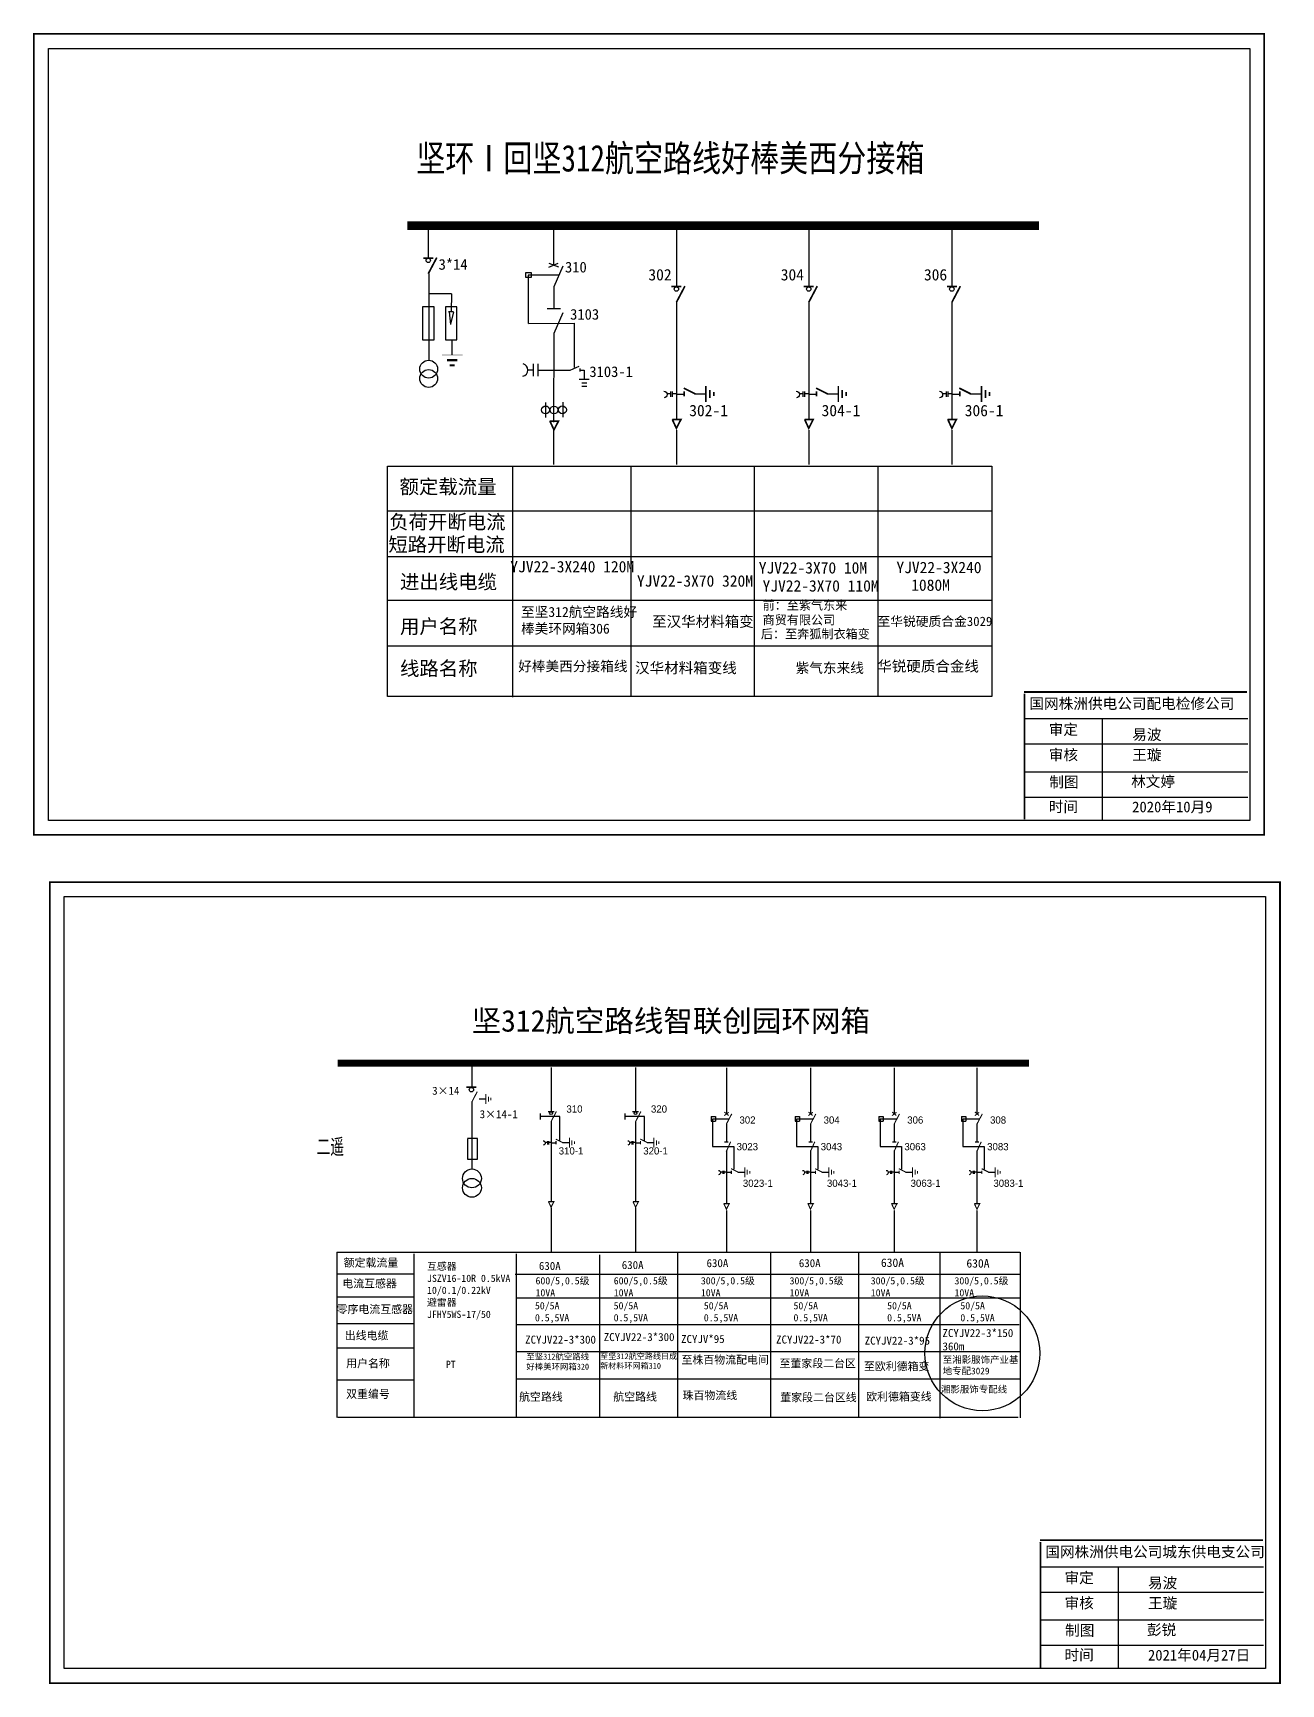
# Model space of a CAD drawing. Extents: x 125 to 1015, y -489 to 77.
# Drawn here: x 125.2 to 401.9, y -488.6 to -122.5 of the extents above; entities that cross this region are included whole.
import ezdxf

# ---------------------------------------------------------------- set-up
doc = ezdxf.new("R2010")
doc.units = 0
doc.header["$LTSCALE"] = 0.774411
doc.linetypes.add('ACAD_ISO02W100', pattern=[15, 12, -3])
doc.linetypes.add('CENTER', pattern=[50.8, 31.75, -6.35, 6.35, -6.35])
doc.layers.get('0').update_dxf_attribs({"linetype": 'CONTINUOUS'})
for name, color, linetype in [('1', 7, 'CONTINUOUS'), ('2', 7, 'CONTINUOUS'), ('3', 7, 'CONTINUOUS')]:
    doc.layers.add(name, color=color, linetype=linetype)
doc.styles.add('hztxt_txtstyle_0.00_0_0', font='simkai.ttf')
doc.styles.add('hztxt_txtstyle_1.80_0_0', font='', dxfattribs={"height": 1.8, "bigfont": 'hztxt.shx'})
doc.styles.add('hztxt_txtstyle_2.70_0_0', font='simkai.ttf', dxfattribs={"height": 2.7})
doc.styles.get("Standard").update_dxf_attribs({"font": '', "height": 2.5})
doc.styles.add('STYLE1', font='simkai.ttf', dxfattribs={"height": 2.6})
doc.styles.add('字体', font='simkai_0.ttf', dxfattribs={"height": 2.5})
doc.styles.add('宋体', font='', dxfattribs={"width": 0.65})
doc.styles.add('宋体_txtstyle_0.00_0_0', font='')
doc.styles.add('宋体_txtstyle_1.66_0_0', font='', dxfattribs={"height": 1.660174})
doc.styles.get('hztxt_txtstyle_1.80_0_0').set_extended_font_data('hztxt')
doc.styles.get('Standard').set_extended_font_data('SimSun')
doc.styles.get('宋体').set_extended_font_data('SimSun')
doc.styles.get('宋体_txtstyle_0.00_0_0').set_extended_font_data('宋体')
doc.styles.get('宋体_txtstyle_1.66_0_0').set_extended_font_data('宋体')

# ---------------------------------------------------------------- blocks, each defined once
blk = doc.blocks.new('JD')
for points in [[(-2, 0.2), (-2, -0.2), (2, 0.2), (2, -0.2)], [(1, -1.2), (1, -0.8), (-1, -1.2), (-1, -0.8)], [(-0.5, -1.8), (-0.5, -2.2), (0.5, -1.8), (0.5, -2.2)]]:
    blk.add_trace(points)

msp = doc.modelspace()

# ---------------------------------------------------------------- linework, layer by layer
at = {"color": 0}
for p, q in [((212.81, -165.43), (212.81, -172.34)), ((240.59, -166.01), (240.59, -173.87)), ((267.82, -166.01), (267.82, -178.68)), ((297.16, -166.01), (297.16, -178.68)), ((328.89, -166.01), (328.89, -178.68)), ((242.67, -174.2), (240.66, -178.74)), ((240.68, -178.68), (240.68, -183.59)), ((267.82, -182.12), (267.82, -208.08)), ((297.16, -182.12), (297.16, -208.08)), ((328.89, -182.12), (328.89, -208.08)), ((242.14, -183.65), (239.17, -183.65)), ((242.65, -184.55), (240.64, -189.09)), ((235.03, -186.89), (245.19, -186.86)), ((240.64, -189.09), (240.62, -208.78)), ((245.25, -196.65), (245.25, -186.86)), ((218.04, -190.75), (218.04, -193.84)), ((236.06, -197.24), (234.94, -197.24)), ((236.06, -195.87), (236.06, -198.56)), ((237.08, -195.87), (237.08, -198.56)), ((237.08, -197.24), (244.25, -197.24)), ((244.27, -197.24), (246.3, -196.38)), ((246.39, -196.89), (246.39, -197.58)), ((246.4, -197.23), (247.4, -197.23)), ((247.4, -197.23), (247.4, -199.28)), ((248.51, -199.31), (246.28, -199.31)), ((248, -200.12), (246.87, -200.12)), ((248, -200.88), (246.87, -200.88)), ((271.82, -202.5), (274.35, -202.5)), ((301.15, -202.5), (303.68, -202.5)), ((332.89, -202.5), (335.42, -202.5)), ((203.82, -258.34), (337.78, -258.34)), ((222.47, -350.91, 0.01), (222.47, -356.17, 0.01)), ((240.04, -351.87, 0.01), (240.04, -361.64, 0.01)), ((258.78, -351.87, 0.01), (258.78, -361.64, 0.01)), ((278.91, -351.92, 0.01), (278.91, -362.18, 0.01)), ((297.55, -351.92, 0.01), (297.55, -362.18, 0.01)), ((316.1, -351.92, 0.01), (316.1, -362.18, 0.01)), ((334.45, -351.92, 0.01), (334.45, -362.18, 0.01)), ((222.5, -359.42, 0.01), (222.5, -374.33, 0.01)), ((224.07, -358.83, 0.01), (225.57, -358.83, 0.01)), ((240.04, -363.82, 0.01), (240.04, -381.57, 0.01)), ((258.78, -363.82, 0.01), (258.78, -381.57, 0.01)), ((275.5, -362.74, 0.01), (276.46, -362.74, 0.01)), ((275.5, -362.74, 0.01), (275.5, -363.8, 0.01)), ((275.5, -363.8, 0.01), (276.46, -363.8, 0.01)), ((276.46, -362.74, 0.01), (276.46, -363.8, 0.01)), ((278.91, -364.36, 0.01), (278.91, -368.32, 0.01)), ((294.14, -362.74, 0.01), (295.1, -362.74, 0.01)), ((294.14, -362.74, 0.01), (294.14, -363.8, 0.01)), ((294.14, -363.8, 0.01), (295.1, -363.8, 0.01)), ((295.1, -362.74, 0.01), (295.1, -363.8, 0.01)), ((297.55, -364.36, 0.01), (297.55, -368.32, 0.01)), ((312.69, -362.74, 0.01), (313.65, -362.74, 0.01)), ((312.69, -362.74, 0.01), (312.69, -363.8, 0.01)), ((312.69, -363.8, 0.01), (313.65, -363.8, 0.01)), ((313.65, -362.74, 0.01), (313.65, -363.8, 0.01)), ((316.1, -364.36, 0.01), (316.1, -368.32, 0.01)), ((331.04, -362.74, 0.01), (332, -362.74, 0.01)), ((331.04, -362.74, 0.01), (331.04, -363.8, 0.01)), ((331.04, -363.8, 0.01), (332, -363.8, 0.01)), ((332, -362.74, 0.01), (332, -363.8, 0.01)), ((334.45, -364.36, 0.01), (334.45, -368.32, 0.01)), ((240.04, -368.54, 0.01), (241.14, -368.54, 0.01)), ((242.58, -368.51, 0.01), (244.09, -368.51, 0.01)), ((258.78, -368.54, 0.01), (259.88, -368.54, 0.01)), ((261.32, -368.51, 0.01), (262.83, -368.51, 0.01)), ((278.91, -370.3, 0.01), (278.91, -381.99, 0.01)), ((297.55, -370.3, 0.01), (297.55, -381.99, 0.01)), ((316.1, -370.3, 0.01), (316.1, -381.99, 0.01)), ((334.45, -370.3, 0.01), (334.45, -381.99, 0.01)), ((278.91, -375.1, 0.01), (280.01, -375.1, 0.01)), ((281.45, -375.07, 0.01), (282.96, -375.07, 0.01)), ((297.55, -375.1, 0.01), (298.66, -375.1, 0.01)), ((300.1, -375.07, 0.01), (301.6, -375.07, 0.01)), ((316.1, -375.1, 0.01), (317.2, -375.1, 0.01)), ((318.64, -375.07, 0.01), (320.15, -375.07, 0.01)), ((334.45, -375.1, 0.01), (335.56, -375.1, 0.01)), ((337, -375.07, 0.01), (338.5, -375.07, 0.01)), ((209.77, -397.73, 0.01), (192.65, -397.73, 0.01)), ((209.71, -402.76, 0.01), (192.59, -402.76, 0.01)), ((209.71, -408.7, 0.01), (192.59, -408.7, 0.01)), ((209.64, -414.13, 0.01), (192.52, -414.13, 0.01)), ((209.7, -421.18, 0.01), (192.59, -421.18, 0.01))]:
    msp.add_line(p, q, dxfattribs=at)
at = {"color": 0, "linetype": 'Continuous'}
for p, q in [((239.55, -174.38), (241.65, -173.49)), ((239.58, -173.49), (241.69, -174.34)), ((212.91, -175.87), (212.91, -194.94)), ((241.88, -176.17), (234.97, -176.17)), ((234.97, -176.17), (234.97, -186.89)), ((217.94, -180.3), (212.9, -180.3)), ((217.94, -180.3), (217.93, -184.23)), ((218.39, -184.3), (217.3, -184.3)), ((217.46, -184.3), (217.77, -187.1)), ((218.39, -184.38), (217.77, -186.95)), ((238.79, -204.42), (238.79, -207.77)), ((242.67, -204.31), (242.67, -207.65)), ((203.81, -269.58), (203.81, -218.54)), ((203.81, -218.54), (337.78, -218.54)), ((231.49, -218.74), (231.49, -269.75)), ((257.76, -218.58), (257.76, -269.58)), ((285.1, -218.58), (285.1, -269.58)), ((312.48, -218.64), (312.48, -269.58)), ((337.78, -218.54), (337.78, -269.58)), ((203.82, -228.47), (337.74, -228.47)), ((203.82, -238.54), (337.74, -238.54)), ((203.82, -248.25), (337.74, -248.25)), ((337.78, -269.58), (203.81, -269.58)), ((192.55, -392.8, 0.01), (343.93, -392.8, 0.01)), ((192.62, -429.49, 0.01), (192.62, -392.8, 0.01)), ((209.62, -393.2, 0.01), (209.62, -429.49, 0.01)), ((232.34, -393.2, 0.01), (232.34, -429.49, 0.01)), ((250.76, -393.44, 0.01), (250.76, -429.46, 0.01)), ((268.07, -392.87, 0.01), (268.07, -429.48, 0.01)), ((288.69, -392.87, 0.01), (288.69, -429.48, 0.01)), ((308.2, -392.9, 0.01), (308.2, -429.51, 0.01)), ((326.22, -393.02, 0.01), (326.22, -429.63, 0.01)), ((344.02, -392.83, 0.01), (344.02, -429.52, 0.01)), ((232.06, -397.7, 0.01), (343.99, -397.7, 0.01)), ((232.34, -402.97, 0.01), (344.02, -402.97, 0.01)), ((232.34, -408.86, 0.01), (343.84, -408.86, 0.01)), ((232.34, -414.82, 0.01), (344.14, -414.82, 0.01)), ((232.34, -420.89, 0.01), (343.99, -420.89, 0.01)), ((343.6, -429.49, 0.01), (192.74, -429.49, 0.01))]:
    msp.add_line(p, q, dxfattribs=at)
at = {"color": 0, "linetype": 'ACAD_ISO02W100'}
for p, q in [((267.95, -202.55), (269.61, -202.55)), ((297.28, -202.55), (298.94, -202.55)), ((329.02, -202.55), (330.68, -202.55)), ((279.39, -363.29, 0.01), (275.8, -363.29, 0.01)), ((275.8, -363.29, 0.01), (275.8, -369.39, 0.01)), ((298.03, -363.29, 0.01), (294.45, -363.29, 0.01)), ((294.45, -363.29, 0.01), (294.45, -369.39, 0.01)), ((316.58, -363.29, 0.01), (312.99, -363.29, 0.01)), ((312.99, -363.29, 0.01), (312.99, -369.39, 0.01)), ((334.93, -363.29, 0.01), (331.35, -363.29, 0.01)), ((331.35, -363.29, 0.01), (331.35, -369.39, 0.01)), ((275.8, -369.39, 0.01), (280.53, -369.39, 0.01)), ((280.53, -369.39, 0.01), (280.53, -374.41, 0.01)), ((294.45, -369.39, 0.01), (299.17, -369.39, 0.01)), ((299.17, -369.39, 0.01), (299.17, -374.41, 0.01)), ((312.99, -369.39, 0.01), (317.72, -369.39, 0.01)), ((317.72, -369.39, 0.01), (317.72, -374.41, 0.01)), ((331.35, -369.39, 0.01), (336.07, -369.39, 0.01)), ((336.07, -369.39, 0.01), (336.07, -374.41, 0.01))]:
    msp.add_line(p, q, dxfattribs=at)
at = {"color": 0, "linetype": 'CENTER'}
for p, q in [((240.6, -210.56), (240.6, -218.16)), ((267.83, -210.56), (267.83, -218.16)), ((297.17, -210.56), (297.17, -218.16)), ((328.9, -210.56), (328.9, -218.16)), ((240.04, -383.01, 0.01), (240.04, -392.82, 0.01)), ((258.78, -383.01, 0.01), (258.78, -392.82, 0.01)), ((278.91, -383.56, 0.01), (278.91, -392.77, 0.01)), ((297.56, -383.56, 0.01), (297.56, -392.77, 0.01)), ((316.1, -383.56, 0.01), (316.1, -392.77, 0.01)), ((334.46, -383.56, 0.01), (334.46, -392.77, 0.01))]:
    msp.add_line(p, q, dxfattribs=at)
at = {"color": 7, "linetype": 'Continuous'}
for p, q in [((345.05, -274.5), (394.51, -274.5)), ((362.22, -274.47), (362.22, -296.97)), ((345.05, -280.13), (394.51, -280.13)), ((345.05, -286.28), (394.51, -286.28)), ((345.05, -291.91), (394.51, -291.91)), ((348.56, -462.58), (398.01, -462.58)), ((365.73, -462.55), (365.73, -485.06)), ((348.56, -468.22), (398.01, -468.22)), ((348.56, -474.36), (398.01, -474.36)), ((348.56, -479.99), (398.01, -479.99))]:
    msp.add_line(p, q, dxfattribs=at)
at = {"color": 7, "linetype": 'Continuous', "const_width": 0.396}
for points in [[(125.4, -122.69), (398.15, -122.69), (398.15, -300.28), (125.4, -300.28)], [(128.91, -310.78), (401.65, -310.78), (401.65, -488.36), (128.91, -488.36)]]:
    msp.add_lwpolyline(points, close=True, dxfattribs=at)
at = {"color": 7, "linetype": 'Continuous'}
for points in [[(128.61, -125.9), (394.94, -125.9), (394.94, -297.07), (128.61, -297.07)], [(132.12, -313.98), (398.45, -313.98), (398.45, -485.16), (132.12, -485.16)]]:
    msp.add_lwpolyline(points, close=True, dxfattribs=at)
at = {"color": 0, "const_width": 0.378}
for points in [[(211.7, -172.39), (213.93, -172.39)], [(212.81, -175.88), (214.71, -172.29)], [(266.7, -178.73), (268.94, -178.73)], [(267.82, -182.22), (269.71, -178.63)], [(296.04, -178.73), (298.27, -178.73)], [(297.16, -182.22), (299.05, -178.63)], [(327.78, -178.73), (330.01, -178.73)], [(328.89, -182.22), (330.78, -178.63)], [(269.47, -201.24), (271.99, -202.5)], [(298.8, -201.24), (301.33, -202.5)], [(330.54, -201.24), (333.06, -202.5)], [(269.57, -201.92), (269.57, -203.08)], [(298.9, -201.92), (298.9, -203.08)], [(330.64, -201.92), (330.64, -203.08)], [(239.75, -208.54), (241.68, -208.54), (240.69, -210.49), (239.77, -208.5)], [(266.89, -208.2), (268.82, -208.2), (267.83, -210.15), (266.91, -208.16)], [(296.23, -208.2), (298.15, -208.2), (297.17, -210.15), (296.25, -208.16)], [(327.96, -208.2), (329.89, -208.2), (328.9, -210.15), (327.99, -208.16)]]:
    msp.add_lwpolyline(points, dxfattribs=at)
at = {"color": 0, "linetype": 'Continuous'}
for points in [[(234.46, -175.6), (235.6, -175.6), (235.6, -176.74), (234.46, -176.74)], [(214.11, -183.24), (211.57, -183.24), (211.57, -190.5), (214.11, -190.5)], [(219.17, -183.24), (216.62, -183.24), (216.62, -190.51), (219.17, -190.51)]]:
    msp.add_lwpolyline(points, close=True, dxfattribs=at)
at = {"color": 0}
for points in [[(265.07, -201.88, -0.877934), (265.1, -203.41)], [(294.41, -201.88, -0.877934), (294.44, -203.41)], [(326.15, -201.88, -0.877934), (326.18, -203.41)]]:
    msp.add_lwpolyline(points, format="xyb", dxfattribs=at)
for points in [[(266.55, -202.53), (265.75, -202.53)], [(266.55, -202), (266.55, -203.15)], [(266.9, -202), (266.9, -203.15)], [(267.82, -202.53), (266.9, -202.53)], [(295.88, -202.53), (295.09, -202.53)], [(295.88, -202), (295.88, -203.15)], [(296.24, -202), (296.24, -203.15)], [(297.15, -202.53), (296.24, -202.53)], [(327.62, -202.53), (326.83, -202.53)], [(327.62, -202), (327.62, -203.15)], [(327.98, -202), (327.98, -203.15)], [(328.89, -202.53), (327.98, -202.53)]]:
    msp.add_lwpolyline(points, dxfattribs=at)
at = {"color": 7, "linetype": 'Continuous', "const_width": 0.396}
for points in [[(344.89, -268.6), (394.34, -268.6)], [(345.01, -269.01), (345.02, -296.88)], [(348.4, -456.68), (397.85, -456.68)], [(348.52, -457.09), (348.53, -484.96)]]:
    msp.add_lwpolyline(points, dxfattribs=at)
at = {"color": 0, "elevation": 0.01}
for points, const_width in [([(192.74, -350.91), (346.01, -350.91)], 1.6), ([(221.27, -356.24), (223.51, -356.24)], 0.38), ([(222.5, -359.48), (223.69, -357.21)], 0.24), ([(239.33, -361.67), (240.74, -361.67)], 0.24), ([(240.04, -363.88), (241.23, -361.61)], 0.24), ([(258.07, -361.67), (259.48, -361.67)], 0.24), ([(258.78, -363.88), (259.97, -361.61)], 0.24), ([(278.45, -362.54), (279.42, -361.81)], 0.24), ([(278.46, -361.74), (279.4, -362.52)], 0.24), ([(278.91, -364.42), (280.1, -362.15)], 0.24), ([(297.09, -362.54), (298.07, -361.81)], 0.24), ([(297.1, -361.74), (298.04, -362.52)], 0.24), ([(297.55, -364.42), (298.75, -362.15)], 0.24), ([(315.64, -362.54), (316.61, -361.81)], 0.24), ([(315.65, -361.74), (316.59, -362.52)], 0.24), ([(316.1, -364.42), (317.29, -362.15)], 0.24), ([(333.99, -362.54), (334.97, -361.81)], 0.24), ([(334, -361.74), (334.94, -362.52)], 0.24), ([(334.45, -364.42), (335.65, -362.15)], 0.24), ([(241.08, -367.74), (242.68, -368.54)], 0.24), ([(241.14, -368.17), (241.14, -368.9)], 0.24), ([(259.82, -367.74), (261.42, -368.54)], 0.24), ([(259.88, -368.17), (259.88, -368.9)], 0.24), ([(278.48, -368.38), (279.36, -368.38)], 0.24), ([(278.86, -370.59), (279.86, -368.33)], 0.24), ([(297.12, -368.38), (298.01, -368.38)], 0.24), ([(297.5, -370.59), (298.51, -368.33)], 0.24), ([(315.67, -368.38), (316.55, -368.38)], 0.24), ([(316.05, -370.59), (317.05, -368.33)], 0.24), ([(334.02, -368.38), (334.91, -368.38)], 0.24), ([(334.4, -370.59), (335.41, -368.33)], 0.24), ([(279.95, -374.3), (281.55, -375.1)], 0.24), ([(280.01, -374.73), (280.01, -375.47)], 0.24), ([(298.59, -374.3), (300.19, -375.1)], 0.24), ([(298.66, -374.73), (298.66, -375.47)], 0.24), ([(317.14, -374.3), (318.74, -375.1)], 0.24), ([(317.2, -374.73), (317.2, -375.47)], 0.24), ([(335.49, -374.3), (337.09, -375.1)], 0.24), ([(335.56, -374.73), (335.56, -375.47)], 0.24), ([(239.45, -381.61), (240.67, -381.61), (240.04, -382.85), (239.46, -381.59)], 0.24), ([(258.19, -381.61), (259.41, -381.61), (258.78, -382.85), (258.2, -381.59)], 0.24), ([(278.32, -382.06), (279.54, -382.06), (278.91, -383.29), (278.33, -382.04)], 0.24), ([(296.96, -382.06), (298.18, -382.06), (297.56, -383.29), (296.98, -382.04)], 0.24), ([(315.51, -382.06), (316.73, -382.06), (316.1, -383.29), (315.52, -382.04)], 0.24), ([(333.86, -382.06), (335.08, -382.06), (334.46, -383.29), (333.88, -382.04)], 0.24)]:
    msp.add_lwpolyline(points, dxfattribs=dict(at, const_width=const_width))
for points in [[(237.62, -362.04), (237.62, -363.37)], [(256.36, -362.04), (256.36, -363.37)], [(221.55, -367.68), (221.55, -372.16), (223.76, -372.16), (223.76, -367.63), (221.55, -367.63)], [(239.23, -368.52), (238.73, -368.52)], [(239.23, -368.19), (239.23, -368.92)], [(239.45, -368.19), (239.45, -368.92)], [(240.03, -368.52), (239.45, -368.52)], [(257.97, -368.52), (257.47, -368.52)], [(257.97, -368.19), (257.97, -368.92)], [(258.19, -368.19), (258.19, -368.92)], [(258.77, -368.52), (258.19, -368.52)], [(278.1, -375.09), (277.6, -375.09)], [(278.1, -374.75), (278.1, -375.48)], [(278.32, -374.75), (278.32, -375.48)], [(278.9, -375.09), (278.32, -375.09)], [(296.74, -375.09), (296.24, -375.09)], [(296.74, -374.75), (296.74, -375.48)], [(296.97, -374.75), (296.97, -375.48)], [(297.55, -375.09), (296.97, -375.09)], [(315.29, -375.09), (314.79, -375.09)], [(315.29, -374.75), (315.29, -375.48)], [(315.52, -374.75), (315.52, -375.48)], [(316.09, -375.09), (315.52, -375.09)], [(333.64, -375.09), (333.14, -375.09)], [(333.64, -374.75), (333.64, -375.48)], [(333.87, -374.75), (333.87, -375.48)], [(334.45, -375.09), (333.87, -375.09)]]:
    msp.add_lwpolyline(points, dxfattribs=at)
at = {"color": 0, "linetype": 'ACAD_ISO02W100', "elevation": 0.01}
for points in [[(242, -368.16), (242, -362.7), (237.62, -362.7)], [(260.74, -368.16), (260.74, -362.7), (256.36, -362.7)]]:
    msp.add_lwpolyline(points, dxfattribs=at)
at = {"color": 0, "elevation": 0.01}
for points in [[(238.3, -368.11, -0.877934), (238.32, -369.08)], [(257.04, -368.11, -0.877934), (257.06, -369.08)], [(277.17, -374.68, -0.877934), (277.19, -375.65)], [(295.81, -374.68, -0.877934), (295.83, -375.65)], [(314.36, -374.68, -0.877934), (314.38, -375.65)], [(332.71, -374.68, -0.877934), (332.73, -375.65)]]:
    msp.add_lwpolyline(points, format="xyb", dxfattribs=at)
at = {"color": 0}
for centre, radius in [((212.81, -172.92), 0.485), ((267.82, -179.26), 0.485), ((297.16, -179.26), 0.485), ((328.89, -179.26), 0.485), ((222.39, -356.78, 0.01), 0.487), ((240.04, -362.01, 0.01), 0.307), ((258.78, -362.01, 0.01), 0.307)]:
    msp.add_circle(centre, radius, dxfattribs=at)
at = {"color": 0, "linetype": 'Continuous'}
for centre, radius in [((212.91, -197.02), 1.98), ((212.91, -199.1), 1.98), ((238.82, -206.07), 0.871), ((240.69, -206.08), 0.871), ((242.56, -206.05), 0.871)]:
    msp.add_circle(centre, radius, dxfattribs=at)
at = {"color": 1, "linetype": 'Continuous'}
msp.add_circle((335.65, -415.24), 12.74, dxfattribs=at)
at = {"color": 0}
msp.add_arc((233.52, -197.22), 1.4, 281.3217, 77.1181, dxfattribs=at)
for points in [[(220.43, -193.66), (220.43, -194.12), (215.83, -193.66), (215.83, -194.12)], [(216.98, -195.27), (216.98, -194.81), (219.28, -195.27), (219.28, -194.81)], [(218.7, -195.95), (218.7, -196.41), (217.55, -195.95), (217.55, -196.41)]]:
    msp.add_trace(points, dxfattribs=at)
at = {"layer": '1', "color": 0, "const_width": 1.97}
msp.add_lwpolyline([(208.16, -165.21), (348.22, -165.21)], dxfattribs=at)
at = {"layer": '2', "color": 0}
for centre in [(222.51, -376.46, 0.01), (222.51, -378.55, 0.01)]:
    msp.add_circle(centre, 2.09, dxfattribs=at)

# ---------------------------------------------------------------- block references
at = {"color": 0, "rotation": 90}
for p, xscale, yscale, zscale in [((274.38, -202.56), 0.8825579873696086, 0.8825579873696086, 0.8825579873696242), ((303.72, -202.56), 0.8825579873696086, 0.8825579873696086, 0.8825579873696242), ((335.45, -202.56), 0.8825579873696086, 0.8825579873696086, 0.8825579873696242), ((225.59, -358.87, 0.01), 0.5588556702151717, 0.5588556702151717, 0.5588556702152043), ((244.11, -368.55, 0.01), 0.5588556702151717, 0.5588556702151717, 0.5588556702152043), ((262.85, -368.55, 0.01), 0.5588556702151717, 0.5588556702151717, 0.5588556702152043), ((282.98, -375.11, 0.01), 0.5588556702151717, 0.5588556702151717, 0.5588556702152043), ((301.62, -375.11, 0.01), 0.5588556702151717, 0.5588556702151717, 0.5588556702152043), ((320.17, -375.11, 0.01), 0.5588556702151717, 0.5588556702151717, 0.5588556702152043), ((338.52, -375.11, 0.01), 0.5588556702151717, 0.5588556702151717, 0.5588556702152043)]:
    msp.add_blockref('JD', p, dxfattribs=dict(at, xscale=xscale, yscale=yscale, zscale=zscale))

# ---------------------------------------------------------------- texts
at = {"color": 0, "linetype": 'Continuous', "style": 'STYLE1', "width": 0.8}
msp.add_text('坚环Ⅰ回坚312航空路线好棒美西分接箱', height=5.9005, dxfattribs=at).set_placement((210.16, -153.2))
at = {"color": 0}
for s, height, p in [('3*14', 2.364, (215.11, -174.98)), ('310', 2.364, (243.13, -175.59)), ('302', 2.522, (261.62, -177.35)), ('304', 2.522, (290.96, -177.35)), ('306', 2.522, (322.7, -177.35)), ('3103', 2.364, (244.27, -186.05)), ('3103-1', 2.364, (248.53, -198.77)), ('302-1', 2.522, (270.67, -207.46)), ('304-1', 2.522, (300.01, -207.46)), ('306-1', 2.522, (331.75, -207.46)), ('YJV22-3X240 120M', 2.5216, (231.01, -242.08)), ('YJV22-3X70 10M', 2.5216, (286.09, -242.34)), ('YJV22-3X240 ', 2.5216, (316.6, -242.26)), ('YJV22-3X70 320M', 2.5216, (259.08, -245.25)), ('YJV22-3X70 110M', 2.5216, (286.93, -246.34)), ('1080M', 2.522, (319.88, -246.17))]:
    msp.add_text(s, height=height, dxfattribs=at).set_placement(p)
at = {"color": 0, "linetype": 'Continuous'}
for s, p in [('额定载流量', (206.47, -224.66)), ('负荷开断电流', (204.16, -232.47)), ('短路开断电流', (203.97, -237.49)), ('进出线电缆', (206.56, -245.75)), ('用户名称', (206.56, -255.64)), ('线路名称', (206.56, -264.97))]:
    msp.add_text(s, height=3.152, dxfattribs=at).set_placement(p)
at = {"color": 0, "linetype": 'Continuous', "style": 'hztxt_txtstyle_2.70_0_0'}
for s, p in [('3×14', (213.69, -357.91, 0.01)), ('3×14-1', (224.22, -363.11, 0.01))]:
    msp.add_text(s, height=1.774, dxfattribs=at).set_placement(p)
at = {"color": 0, "style": 'hztxt_txtstyle_1.80_0_0'}
for s, p in [('310', (243.45, -361.87, 0.01)), ('320', (262.19, -361.87, 0.01)), ('302', (281.81, -364.31, 0.01)), ('304', (300.46, -364.31, 0.01)), ('306', (319, -364.31, 0.01)), ('308', (337.36, -364.31, 0.01)), ('310-1', (241.74, -371.16, 0.01)), ('320-1', (260.48, -371.16, 0.01)), ('3023', (281.18, -370.22, 0.01)), ('3043', (299.82, -370.22, 0.01)), ('3063', (318.37, -370.22, 0.01)), ('3083', (336.72, -370.22, 0.01)), ('3023-1', (282.56, -378.33, 0.01)), ('3043-1', (301.2, -378.33, 0.01)), ('3063-1', (319.75, -378.33, 0.01)), ('3083-1', (338.1, -378.33, 0.01))]:
    msp.add_text(s, height=1.597, dxfattribs=at).set_placement(p)
at = {"color": 0, "linetype": 'Continuous', "attachment_point": 1}
for s, insert, char_height, width, style in [('{\\fSimSun|b0|i0|c134|p2;\\H0.8856x;前：至紫气东来商贸有限公司}', (286.93, -248.39), 2.2209, 21.3318, 'STYLE1'), ('{\\fSimSun|b0|i0|c134|p2;至坚312航空路线好棒美环网箱}306', (233.38, -249.75), 2.2209, 26.1033, 'STYLE1'), ('{\\fSimSun|b0|i0|c134|p2;至汉华材料箱变}', (262.44, -251.8), 2.3596, 36.9669, '字体'), ('{\\fSimSun|b0|i0|c134|p2;至华锐硬质合金3029}', (312.4, -251.91), 2.0754, 36.9669, '字体'), ('{\\fSimSun|b0|i0|c134|p2;\\H0.8856x;后：至奔狐制衣箱变}', (286.56, -254.78), 2.2209, 26.1684, 'STYLE1'), ('{\\fSimSun|b0|i0|c134|p2;\\C256;好棒美\\C0;西分接箱线}', (232.75, -261.78), 2.2209, 39.1411, 'STYLE1'), ('{\\fSimSun|b0|i0|c134|p2;汉华材料箱变线}', (258.68, -262.08), 2.3596, 36.9669, '字体'), ('{\\fSimSun|b0|i0|c134|p2;紫气东来线}', (294.25, -262.15), 2.2209, 39.1411, 'STYLE1'), ('{\\fSimSun|b0|i0|c134|p2;华锐硬质合金线}', (312.36, -261.71), 2.3596, 36.9669, '字体'), ('{\\fSimSun|b0|i0|c134|p2;额定载流量}', (194.07, -394.26, 0.01), 1.7741, 28.6016, 'hztxt_txtstyle_2.70_0_0'), ('\\A1;{\\fSimSun|b0|i0|c134|p2;互感器\\PJSZV16-10R 0.5kVA\\P10/0.1/0.22kV\\P避雷器\\PJFHY5WS-17/50}', (212.55, -395.15, 0.01), 1.5967, 29.4428, 'hztxt_txtstyle_2.70_0_0'), ('{\\fSimSun|b0|i0|c134|p2;630A}', (237.35, -394.98, 0.01), 1.7741, 28.6016, 'hztxt_txtstyle_2.70_0_0'), ('{\\fSimSun|b0|i0|c134|p2;630A}', (255.72, -394.78, 0.01), 1.7741, 28.6016, 'hztxt_txtstyle_2.70_0_0'), ('{\\fSimSun|b0|i0|c134|p2;630A}', (274.51, -394.36, 0.01), 1.7741, 28.6016, 'hztxt_txtstyle_2.70_0_0'), ('{\\fSimSun|b0|i0|c134|p2;630A}', (294.97, -394.36, 0.01), 1.7741, 28.6016, 'hztxt_txtstyle_2.70_0_0'), ('{\\fSimSun|b0|i0|c134|p2;630A}', (313.17, -394.21, 0.01), 1.8802, 15.1185, 'hztxt_txtstyle_0.00_0_0'), ('{\\fSimSun|b0|i0|c134|p2;630A}', (332.12, -394.36, 0.01), 1.8802, 15.1185, 'hztxt_txtstyle_0.00_0_0'), ('{\\fSimSun|b0|i0|c134|p2;电流互感器}', (193.76, -398.87, 0.01), 1.7741, 28.6016, 'hztxt_txtstyle_2.70_0_0'), ('\\A1;{\\fSimSun|b0|i0|c134|p2;600/5,0.5级\\P10VA}', (236.6, -398.36, 0.01), 1.5967, 29.4428, 'hztxt_txtstyle_2.70_0_0'), ('\\A1;{\\fSimSun|b0|i0|c134|p2;600/5,0.5级\\P10VA}', (253.94, -398.36, 0.01), 1.5967, 29.4428, 'hztxt_txtstyle_2.70_0_0'), ('\\A1;{\\fSimSun|b0|i0|c134|p2;300/5,0.5级\\P10VA}', (273.26, -398.36, 0.01), 1.5967, 29.4428, 'hztxt_txtstyle_2.70_0_0'), ('\\A1;{\\fSimSun|b0|i0|c134|p2;300/5,0.5级\\P10VA}', (292.92, -398.36, 0.01), 1.5967, 29.4428, 'hztxt_txtstyle_2.70_0_0'), ('\\A1;{\\fSimSun|b0|i0|c134|p2;300/5,0.5级\\P10VA}', (310.92, -398.36, 0.01), 1.5967, 29.4428, 'hztxt_txtstyle_2.70_0_0'), ('\\A1;{\\fSimSun|b0|i0|c134|p2;300/5,0.5级\\P10VA}', (329.48, -398.36, 0.01), 1.5967, 29.4428, 'hztxt_txtstyle_2.70_0_0'), ('{\\fSimSun|b0|i0|c134|p2;零序电流互感器}', (192.5, -404.59, 0.01), 1.7741, 28.6016, 'hztxt_txtstyle_2.70_0_0'), ('{\\fSimSun|b0|i0|c134|p2;50/5A\\P0.5,5VA}', (236.47, -403.89, 0.01), 1.5967, 28.6016, 'hztxt_txtstyle_2.70_0_0'), ('{\\fSimSun|b0|i0|c134|p2;50/5A\\P0.5,5VA}', (253.92, -403.89, 0.01), 1.5967, 28.6016, 'hztxt_txtstyle_2.70_0_0'), ('{\\fSimSun|b0|i0|c134|p2;50/5A\\P0.5,5VA}', (273.91, -403.89, 0.01), 1.5967, 28.6016, 'hztxt_txtstyle_2.70_0_0'), ('{\\fSimSun|b0|i0|c134|p2;50/5A\\P0.5,5VA}', (293.79, -403.89, 0.01), 1.5967, 28.6016, 'hztxt_txtstyle_2.70_0_0'), ('{\\fSimSun|b0|i0|c134|p2;50/5A\\P0.5,5VA}', (314.55, -403.89, 0.01), 1.5967, 28.6016, 'hztxt_txtstyle_2.70_0_0'), ('{\\fSimSun|b0|i0|c134|p2;50/5A\\P0.5,5VA}', (330.78, -403.89, 0.01), 1.5967, 28.6016, 'hztxt_txtstyle_2.70_0_0'), ('{\\fSimSun|b0|i0|c134|p2;出线电缆}', (194.31, -410.41, 0.01), 1.7741, 28.6016, 'hztxt_txtstyle_2.70_0_0'), ('{\\fSimSun|b0|i0|c134|p2;用户名称}', (194.62, -416.57, 0.01), 1.7741, 28.6016, 'hztxt_txtstyle_2.70_0_0'), ('{\\fSimSun|b0|i0|c134|p2;PT}', (216.73, -416.89, 0.01), 1.603, 12.4713, 'hztxt_txtstyle_0.00_0_0'), ('{\\fSimSun|b0|i0|c134|p2;双重编号}', (194.62, -423.38, 0.01), 1.7741, 28.6016, 'hztxt_txtstyle_2.70_0_0')]:
    msp.add_mtext(s, dxfattribs=dict(at, insert=insert, char_height=char_height, width=width, style=style))
at = {"color": 7, "linetype": 'Continuous', "attachment_point": 1}
for s, insert, char_height, width, style in [('国网株洲供电公司配电检修公司', (346.09, -269.99), 2.3788, 65.0342, '宋体_txtstyle_1.66_0_0'), ('\\f\uffbfﾬￌﾣﾤ_GB2312|b0|i0|c134|p49;审定', (350.37, -275.74), 2.3788, 18.6033, '宋体_txtstyle_0.00_0_0'), ('易波', (368.88, -276.87), 2.379, 18.6033, '宋体_txtstyle_1.66_0_0'), ('\\f\uffbfﾬￌﾣﾤ_GB2312|b0|i0|c134|p49;审核', (350.37, -281.34), 2.3788, 18.6033, '宋体_txtstyle_0.00_0_0'), ('王璇', (368.88, -281.35), 2.379, 18.6033, '宋体_txtstyle_1.66_0_0'), ('\\f\uffbfﾬￌﾣﾤ_GB2312|b0|i0|c134|p49;制图', (350.49, -287.38), 2.3788, 18.6033, '宋体_txtstyle_0.00_0_0'), ('林文婷', (368.63, -287.28), 2.379, 18.6033, '宋体_txtstyle_1.66_0_0'), ('\\f\uffbfﾬￌﾣﾤ_GB2312|b0|i0|c134|p49;时间', (350.37, -292.84), 2.3788, 18.6033, '宋体_txtstyle_0.00_0_0'), ('2020年10月9', (368.86, -292.9), 2.379, 18.6033, '宋体_txtstyle_1.66_0_0'), ('国网株洲供电公司城东供电支公司', (349.6, -458.07), 2.3788, 65.0342, '宋体_txtstyle_1.66_0_0'), ('\\f\uffbfﾬￌﾣﾤ_GB2312|b0|i0|c134|p49;审定', (353.87, -463.82), 2.3788, 18.6033, '宋体_txtstyle_0.00_0_0'), ('易波', (372.38, -464.95), 2.379, 18.6033, '宋体_txtstyle_1.66_0_0'), ('\\f\uffbfﾬￌﾣﾤ_GB2312|b0|i0|c134|p49;审核', (353.87, -469.42), 2.3788, 18.6033, '宋体_txtstyle_0.00_0_0'), ('王璇', (372.38, -469.43), 2.379, 18.6033, '宋体_txtstyle_1.66_0_0'), ('\\f\uffbfﾬￌﾣﾤ_GB2312|b0|i0|c134|p49;制图', (354, -475.47), 2.3788, 18.6033, '宋体_txtstyle_0.00_0_0'), ('彭锐', (372.14, -475.36), 2.379, 18.6033, '宋体_txtstyle_1.66_0_0'), ('\\f\uffbfﾬￌﾣﾤ_GB2312|b0|i0|c134|p49;时间', (353.87, -480.92), 2.3788, 18.6033, '宋体_txtstyle_0.00_0_0'), ('2021年04月27日', (372.37, -480.98), 2.3788, 24.6798, '宋体_txtstyle_1.66_0_0')]:
    msp.add_mtext(s, dxfattribs=dict(at, insert=insert, char_height=char_height, width=width, style=style))
at = {"color": 7, "linetype": 'Continuous', "true_color": 0xffffff, "attachment_point": 1}
for s, insert, char_height, width, style in [('{\\C256;坚312航空路线智联创园环网箱}', (222.43, -339.12, 0.01), 4.7975, 144.8278, '字体'), ('{\\fSimSun|b0|i0|c134|p2;ZCYJV22-3*150\\P360m}', (326.82, -409.86), 1.7741, 28.6016, 'hztxt_txtstyle_2.70_0_0'), ('{\\fSimSun|b0|i0|c134|p2;ZCYJV22-3*300}', (234.3, -411.32, 0.01), 1.7741, 28.6016, 'hztxt_txtstyle_2.70_0_0'), ('{\\fSimSun|b0|i0|c134|p2;ZCYJV22-3*300}', (251.72, -410.75), 1.7741, 28.6016, 'hztxt_txtstyle_2.70_0_0'), ('{\\fSimSun|b0|i0|c134|p2;ZCYJV*95}', (268.87, -411.18), 1.7741, 28.6016, 'hztxt_txtstyle_2.70_0_0'), ('{\\fSimSun|b0|i0|c134|p2;ZCYJV22-3*70}', (289.93, -411.3), 1.7741, 28.6016, 'hztxt_txtstyle_2.70_0_0'), ('{\\fSimSun|b0|i0|c134|p2;ZCYJV22-3*95}', (309.57, -411.55), 1.7741, 28.6016, 'hztxt_txtstyle_2.70_0_0'), ('{\\fSimSun|b0|i0|c134|p2;至坚312航空路线好棒美环网箱320}', (234.57, -415.31, 0.01), 1.3306, 15.3578, 'hztxt_txtstyle_2.70_0_0'), ('{\\fSimSun|b0|i0|c134|p2;至坚312航空路线日成新材料环网箱310}', (250.93, -415.25, 0.01), 1.2793, 18.0397, 'hztxt_txtstyle_2.70_0_0'), ('{\\fSimSun|b0|i0|c134|p2;至株百物流配电间}', (268.96, -415.79, 0.01), 1.7741, 19.8738, 'hztxt_txtstyle_2.70_0_0'), ('{\\fSimSun|b0|i0|c134|p2;至董家段二台区}', (290.69, -416.58), 1.7741, 19.8738, 'hztxt_txtstyle_2.70_0_0'), ('{\\fSimSun|b0|i0|c134|p2;至欧利德箱变}', (309.4, -417.23), 1.7741, 19.8738, 'hztxt_txtstyle_2.70_0_0'), ('{\\fSimSun|b0|i0|c134|p2;\\C0;至湘影服饰产业基地专配3029}', (326.86, -415.91), 1.5, 18.0134, 'hztxt_txtstyle_2.70_0_0'), ('{\\fSimSun|b0|i0|c134|p2;航空路线}', (232.95, -424, 0.01), 1.7741, 19.8738, 'hztxt_txtstyle_2.70_0_0'), ('{\\fSimSun|b0|i0|c134|p2;航空路线}', (253.84, -423.98), 1.7741, 19.8738, 'hztxt_txtstyle_2.70_0_0'), ('{\\fSimSun|b0|i0|c134|p2;珠百物流线}', (269.2, -423.67, 0.01), 1.7741, 19.8738, 'hztxt_txtstyle_2.70_0_0'), ('{\\fSimSun|b0|i0|c134|p2;董家段二台区线}', (290.85, -424.12, 0.01), 1.7741, 19.8738, 'hztxt_txtstyle_2.70_0_0'), ('{\\fSimSun|b0|i0|c134|p2;欧利德箱变线}', (309.89, -423.96, 0.01), 1.7741, 19.8738, 'hztxt_txtstyle_2.70_0_0'), ('{\\fSimSun|b0|i0|c134|p2;\\C0;湘影服饰专配线}', (326.46, -422.47), 1.5, 18.0134, 'hztxt_txtstyle_2.70_0_0')]:
    msp.add_mtext(s, dxfattribs=dict(at, insert=insert, char_height=char_height, width=width, style=style))
at = {"layer": '3', "color": 0, "style": '宋体', "width": 0.65}
msp.add_text('二遥', height=3.428, dxfattribs=at).set_placement((188.06, -371.13, -0.03))

doc.saveas('drawing.dxf')
